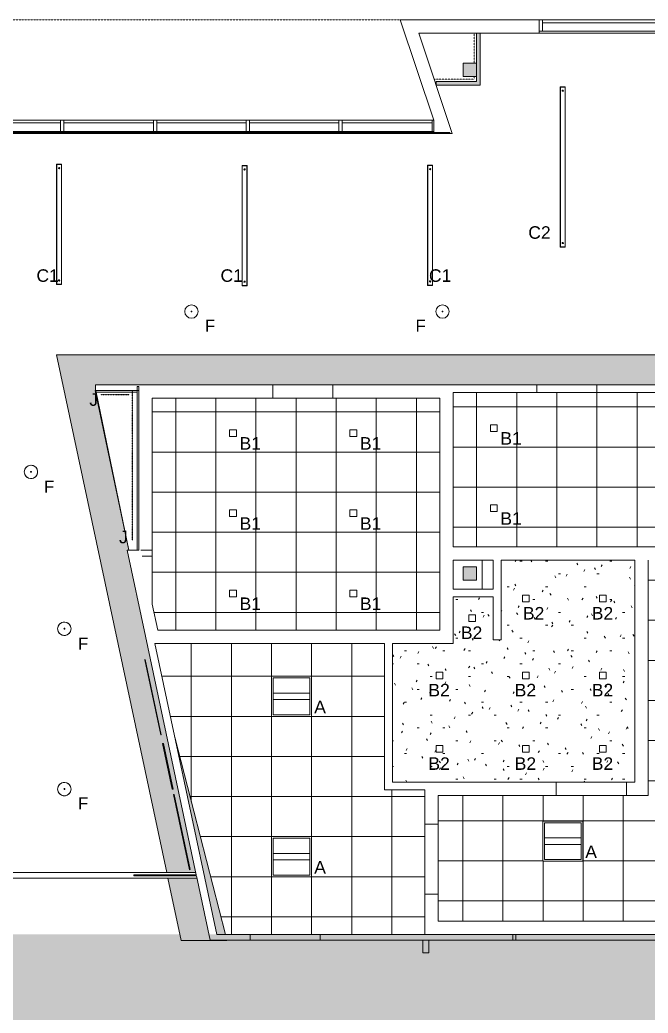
# Model space of a CAD drawing. Header units: inches. Extents: x -1102 to 2793, y -575 to 685.
# Drawn here: x -430 to -54, y 90 to 685 of the extents above; entities that cross this region are included whole.
import ezdxf

# ---------------------------------------------------------------- set-up
doc = ezdxf.new("R2010")
doc.units = ezdxf.units.IN
doc.header["$MEASUREMENT"] = 0
doc.linetypes.add('Dash', pattern=[0.25, 0.125, -0.125])
doc.linetypes.add('IMPORT-HIDDEN2', pattern=[0.1875, 0.125, -0.0625])
for name, color, linetype, lineweight in [('8603 Westwood - 2nd Floor - suite 200 230_dwg _2_', 8, 'Continuous', 9), ('A-CLNG', 13, 'Continuous', 9), ('A-CLNG-PATT', 13, 'Continuous', 9), ('A-DETL-GENF', 92, 'Continuous', 9), ('A-GLAZ-CURT', 52, 'Continuous', 9), ('A-GLAZ-EXST', 7, 'Continuous', 9), ('A-GLAZ-SILL-EXST', 7, 'Continuous', 9), ('A-OVHD-BLKF-EXST', 7, 'IMPORT-HIDDEN2', 9), ('A-WALL', 113, 'Continuous', 9), ('A-WALL-FULL-EXST', 7, 'Continuous', 9), ('A-WALL-PATT', 111, 'Continuous', 13), ('E-LITE-EQPM', 33, 'Continuous', 9), ('E-LITE-EQPM-HDLN', 30, 'Continuous', 9), ('E-LITE-EQPM-IDEN', 33, 'Continuous', 9), ('G-ANNO-TEXT', 231, 'Continuous', 9), ('I-WALL', 2, 'Continuous', 13), ('Q-CASE', 31, 'Continuous', 9), ('S-COLS', 52, 'Continuous', 13), ('suite 200 230 demo', 7, 'IMPORT-HIDDEN2', 9)]:
    doc.layers.add(name, color=color, linetype=linetype, lineweight=lineweight)
doc.styles.add('Arial', font='arial.ttf', dxfattribs={"height": 7.5})
doc.styles.add('Arial_1', font='arial.ttf', dxfattribs={"height": 7.125})
pattern_1 = [(0, (0, 0), (30.72, 7.68), [1.267, -21.773, 1.267, -21.773, -122.88]), (0, (0, 0), (30.72, 7.68), [-46.08, 1.267, -44.813, 1.267, -21.773, -53.76]), (0, (0, 0), (30.72, 7.68), [-115.2, 1.267, -14.093, 1.267, -37.133]), (120, (11.52, 3.84), (-22.011075, 22.7643), [1.267, -21.773, 1.267, -21.773, -122.88]), (120, (11.52, 3.84), (-22.011075, 22.7643), [-46.08, 1.267, -44.813, 1.267, -21.773, -53.76]), (120, (11.52, 3.84), (-22.011075, 22.7643), [-115.2, 1.267, -14.093, 1.267, -37.133]), (240, (15.36, 19.2), (-8.708925, -30.4443), [1.267, -21.773, 1.267, -21.773, -122.88]), (240, (15.36, 19.2), (-8.708925, -30.4443), [-46.08, 1.267, -44.813, 1.267, -21.773, -53.76]), (240, (15.36, 19.2), (-8.708925, -30.4443), [-115.2, 1.267, -14.093, 1.267, -37.133])]

# ---------------------------------------------------------------- blocks, each defined once
blk = doc.blocks.new('8603 Westwood - 2nd Floor - suite 200 230_dwg _2_-2424548-Reflected Ceiling Plan')
at = {"layer": 'A-GLAZ-EXST'}
for p, q in [((565.13, 1258.26), (640.63, 1258.26)), ((276.75, 1198.26), (223.25, 1198.26)), ((278.75, 1198.26), (332.25, 1198.26)), ((387.75, 1198.26), (334.25, 1198.26)), ((443.25, 1198.26), (389.75, 1198.26)), ((445.25, 1198.26), (499, 1198.26))]:
    blk.add_line(p, q, dxfattribs=at)
at = {"layer": 'A-GLAZ-EXST', "flags": 128}
for points in [[(563.13, 1253.26), (565.13, 1253.26), (565.13, 1260), (563.13, 1260), (563.13, 1252)], [(500, 1200), (499, 1200), (499, 1193.26), (500, 1193.26)]]:
    blk.add_lwpolyline(points, dxfattribs=at)
for points in [[(276.75, 1193.26), (276.75, 1200), (278.75, 1200), (278.75, 1193.26)], [(334.25, 1193.26), (334.25, 1200), (332.25, 1200), (332.25, 1193.26)], [(387.75, 1193.26), (387.75, 1200), (389.75, 1200), (389.75, 1193.26)], [(445.25, 1193.26), (445.25, 1200), (443.25, 1200), (443.25, 1193.26)]]:
    blk.add_lwpolyline(points, close=True, dxfattribs=at)
at = {"layer": 'A-GLAZ-SILL-EXST'}
for p, q in [((640.63, 1260), (565.13, 1260)), ((1179.13, 1252), (563.13, 1252)), ((640.63, 1253.26), (565.13, 1253.26)), ((223.25, 1200), (443.25, 1200)), ((499, 1200), (444, 1200)), ((500, 1192), (201.7, 1192)), ((223.25, 1193.26), (276.75, 1193.26)), ((332.25, 1193.26), (278.75, 1193.26)), ((334.25, 1193.26), (443.25, 1193.26)), ((499, 1193.26), (444, 1193.26))]:
    blk.add_line(p, q, dxfattribs=at)
at = {"layer": 'A-OVHD-BLKF-EXST'}
blk.add_line((-56.75, 1260), (480, 1260), dxfattribs=at)
at = {"layer": 'A-WALL-FULL-EXST'}
for p, q in [((527.7, 1252), (563.13, 1252)), ((529, 919.16), (529, 936.5))]:
    blk.add_line(p, q, dxfattribs=at)
at = {"layer": 'A-WALL-FULL-EXST', "flags": 128}
for points in [[(563.13, 1260), (480, 1260), (500, 1200), (500, 1192.63)], [(500, 1192.13), (500, 1192), (511.1, 1192), (491.1, 1252), (525.58, 1252)]]:
    blk.add_lwpolyline(points, dxfattribs=at)
at = {"layer": 'suite 200 230 demo'}
blk.add_line((524.2, 1234), (524.2, 1252), dxfattribs=at)
at = {"layer": 'suite 200 230 demo', "flags": 128}
blk.add_lwpolyline([(500.29, 1224.43), (524.2, 1224.43), (524.2, 1226)], dxfattribs=at)
blk = doc.blocks.new('Concrete-Square-Column - 8 x 8-2324995-Reflected Ceiling Plan')
at = {"layer": 'S-COLS', "lineweight": 9}
blk.add_hatch(color=55, dxfattribs=at).paths.add_polyline_path([(0.58, -4), (4, -4), (4, 4), (-4, 4), (-4, -4), (-0.29, -4)], flags=0)
at = {"layer": 'S-COLS', "color": 250, "lineweight": 20}
for p, q in [((-4, 4), (4, 4)), ((-4, -4), (-4, 4)), ((4, 4), (4, -4)), ((4, -4), (-4, -4))]:
    blk.add_line(p, q, dxfattribs=at)
blk = doc.blocks.new('Rectangular Ceiling Light - Recessed - New 2_x2_ - BASKET-2431120-Reflected Ceiling Plan')
at = {"layer": 'E-LITE-EQPM', "lineweight": 20}
for p, q in [((-12.74, -14.34), (-12.74, 9.66)), ((-12.74, 9.66), (11.26, 9.66)), ((-11.74, -13.34), (-11.74, 8.66)), ((-11.74, 8.66), (10.26, 8.66)), ((10.26, 8.66), (10.26, -13.34)), ((11.26, 9.66), (11.26, -14.34)), ((10.26, -0.42), (-11.74, -0.42)), ((10.26, -4.26), (-11.74, -4.26)), ((11.26, -14.34), (-12.74, -14.34)), ((10.26, -13.34), (-11.74, -13.34))]:
    blk.add_line(p, q, dxfattribs=at)
blk = doc.blocks.new('Linear - Suspended - New - 6_-2547695-Reflected Ceiling Plan')
at = {"layer": 'E-LITE-EQPM', "lineweight": 20}
for p, q in [((-36, -1.5), (-36, 1.5)), ((-36, 1.5), (36, 1.5)), ((-35.8, 1.41), (-35.8, -1.43)), ((35.8, 1.41), (-35.8, 1.41)), ((35.8, -1.43), (35.8, 1.41)), ((36, 1.5), (36, -1.5)), ((36, -1.5), (-36, -1.5)), ((-35.8, -1.43), (35.8, -1.43))]:
    blk.add_line(p, q, dxfattribs=at)
for centre, radius in [((-33.6, 0), 0.379), ((33.6, 0), 0.378)]:
    blk.add_circle(centre, radius, dxfattribs=at)
blk = doc.blocks.new('- CYLINDER LIGHT2 - - CYLINDER LIGHT-2436970-Reflected Ceiling Plan')
at = {"layer": 'Q-CASE', "lineweight": 13}
for centre, radius, start, end in [((-391, 246.84), 4, 0, 180), ((-391, 246.84), 4, 100, 160), ((-391, 246.84), 4, 40, 100), ((-391, 246.84), 4, 160, 180), ((-391, 246.84), 4, 180, 360), ((-391, 246.84), 4, 180, 200), ((-391, 246.84), 4, 200, 260), ((-390.97, 246.9), 0.25, 60, 180), ((-390.97, 246.9), 0.25, 120, 180), ((-390.97, 246.9), 0.25, 180, 240), ((-390.97, 246.9), 0.25, 180, 240), ((-390.97, 246.9), 0.25, 60, 120), ((-390.97, 246.9), 0.25, 241.92432, 0), ((-390.97, 246.9), 0.25, 241.92432, 300), ((-390.97, 246.9), 0.25, 300, 0), ((-390.97, 246.9), 0.25, 0, 58.07568), ((-390.97, 246.9), 0.25, 0, 58.07568), ((-391, 246.84), 4, 280, 340), ((-391, 246.84), 4, 360, 40), ((-391, 246.84), 4, 340, 360), ((-391, 246.84), 4, 260, 280)]:
    blk.add_arc(centre, radius, start, end, dxfattribs=at)
blk = doc.blocks.new('- CYLINDER LIGHT1 - - CYLINDER LIGHT-2437156-Reflected Ceiling Plan')
at = {"layer": 'Q-CASE', "lineweight": 13}
for centre, radius, start, end in [((-391, 246.84), 4, 0, 180), ((-391, 246.84), 4, 100, 160), ((-391, 246.84), 4, 40, 100), ((-391, 246.84), 4, 160, 180), ((-391, 246.84), 4, 180, 360), ((-391, 246.84), 4, 180, 220), ((-391, 246.84), 4, 220, 280), ((-390.97, 246.9), 0.25, 60, 180), ((-390.97, 246.9), 0.25, 60, 180), ((-390.97, 246.9), 0.25, 180, 240), ((-390.97, 246.9), 0.25, 180, 240), ((-390.97, 246.9), 0.25, 241.92432, 0), ((-390.97, 246.9), 0.25, 241.92432, 0), ((-390.97, 246.9), 0.25, 0, 58.07568), ((-390.97, 246.9), 0.25, 0, 58.07568), ((-391, 246.84), 4, 280, 340), ((-391, 246.84), 4, 360, 40), ((-391, 246.84), 4, 340, 360)]:
    blk.add_arc(centre, radius, start, end, dxfattribs=at)
blk = doc.blocks.new('- CYLINDER LIGHT3 - - CYLINDER LIGHT-2437201-Reflected Ceiling Plan')
at = {"layer": 'Q-CASE', "lineweight": 13}
for centre, radius, start, end in [((-391, 246.84), 4, 0, 180), ((-391, 246.84), 4, 100, 160), ((-391, 246.84), 4, 40, 100), ((-391, 246.84), 4, 160, 180), ((-391, 246.84), 4, 180, 360), ((-391, 246.84), 4, 180, 220), ((-391, 246.84), 4, 220, 280), ((-390.97, 246.9), 0.25, 60, 180), ((-390.97, 246.9), 0.25, 60, 180), ((-390.97, 246.9), 0.25, 180, 240), ((-390.97, 246.9), 0.25, 180, 240), ((-390.97, 246.9), 0.25, 241.92432, 0), ((-390.97, 246.9), 0.25, 241.92432, 0), ((-390.97, 246.9), 0.25, 0, 58.07568), ((-390.97, 246.9), 0.25, 0, 58.07568), ((-391, 246.84), 4, 280, 340), ((-391, 246.84), 4, 360, 40), ((-391, 246.84), 4, 340, 360)]:
    blk.add_arc(centre, radius, start, end, dxfattribs=at)
blk = doc.blocks.new('- CYLINDER LIGHT5 - - CYLINDER LIGHT-2438496-Reflected Ceiling Plan')
at = {"layer": 'Q-CASE', "lineweight": 13}
for centre, radius, start, end in [((-391, 246.84), 4, 0, 180), ((-391, 246.84), 4, 360, 180), ((-391, 246.84), 4, 180, 360), ((-391, 246.84), 4, 180, 360), ((-390.97, 246.9), 0.25, 60, 180), ((-390.97, 246.9), 0.25, 60, 180), ((-390.97, 246.9), 0.25, 180, 240), ((-390.97, 246.9), 0.25, 180, 240), ((-390.97, 246.9), 0.25, 241.92432, 0), ((-390.97, 246.9), 0.25, 241.92432, 0), ((-390.97, 246.9), 0.25, 0, 58.07568), ((-390.97, 246.9), 0.25, 0, 58.07568)]:
    blk.add_arc(centre, radius, start, end, dxfattribs=at)
blk = doc.blocks.new('System Panel - Glazed-2449500-Reflected Ceiling Plan')
at = {"layer": 'A-GLAZ-CURT', "color": 250, "lineweight": 20}
for p, q in [((-28, -0.25), (-28, 0.25)), ((-28, 0.25), (28, 0.25)), ((28, 0.25), (28, -0.25)), ((28, -0.25), (-28, -0.25))]:
    blk.add_line(p, q, dxfattribs=at)
blk = doc.blocks.new('System Panel - Glazed-2449577-Reflected Ceiling Plan')
at = {"layer": 'A-GLAZ-CURT', "color": 250, "lineweight": 20}
for p, q in [((-27.5, -0.25), (-27.5, 0.25)), ((-27.5, 0.25), (27.5, 0.25)), ((27.5, 0.25), (27.5, -0.25)), ((27.5, -0.25), (-27.5, -0.25))]:
    blk.add_line(p, q, dxfattribs=at)
blk = doc.blocks.new('System Panel - Glazed-2449640-Reflected Ceiling Plan')
at = {"layer": 'A-GLAZ-CURT', "color": 250, "lineweight": 20}
for p, q in [((-27.15, -0.25), (-27.15, 0.25)), ((-27.15, 0.25), (27.15, 0.25)), ((27.15, 0.25), (27.15, -0.25)), ((27.15, -0.25), (-27.15, -0.25))]:
    blk.add_line(p, q, dxfattribs=at)
blk = doc.blocks.new('System Panel - Glazed-2449641-Reflected Ceiling Plan')
at = {"layer": 'A-GLAZ-CURT', "color": 250, "lineweight": 20}
for p, q in [((-5.5, -0.25), (-5.5, 0.25)), ((-5.5, 0.25), (5.5, 0.25)), ((5.5, 0.25), (5.5, -0.25)), ((5.5, -0.25), (-5.5, -0.25))]:
    blk.add_line(p, q, dxfattribs=at)
blk = doc.blocks.new('Linear - Suspended - New - 8_-393493-Reflected Ceiling Plan')
at = {"layer": 'E-LITE-EQPM', "lineweight": 20}
for p, q in [((-48, -1.5), (-48, 1.5)), ((-48, 1.5), (48, 1.5)), ((-47.8, 1.41), (-47.8, -1.43)), ((47.8, 1.41), (-47.8, 1.41)), ((47.8, -1.43), (47.8, 1.41)), ((48, 1.5), (48, -1.5)), ((48, -1.5), (-48, -1.5)), ((-47.8, -1.43), (47.8, -1.43))]:
    blk.add_line(p, q, dxfattribs=at)
for centre, radius in [((-45.6, 0), 0.379), ((45.6, 0), 0.378)]:
    blk.add_circle(centre, radius, dxfattribs=at)
blk = doc.blocks.new('LED Flexible Strip - New-V2-Reflected Ceiling Plan')
at = {"layer": 'E-LITE-EQPM-HDLN', "linetype": 'Dash', "lineweight": 20}
for p, q in [((-24, 0), (-24, -0.25)), ((-24, 0), (-23.23, 0)), ((-24, -0.25), (-23.23, -0.25)), ((-23.23, 0), (65.47, 0)), ((-23.23, -0.25), (65.47, -0.25)), ((65.47, -0.25), (65.47, 0))]:
    blk.add_line(p, q, dxfattribs=at)
blk = doc.blocks.new('astroturf 3 - astroturf 3-2542119-Reflected Ceiling Plan')
at = {"layer": 'Q-CASE', "color": 250, "lineweight": 20}
for p, q in [((-359.48, 367.54), (-359.48, 465.54)), ((-359.48, 465.54), (-358.48, 465.54)), ((-358.48, 465.54), (-358.48, 367.54)), ((-358.48, 367.54), (-359.48, 367.54))]:
    blk.add_line(p, q, dxfattribs=at)
blk = doc.blocks.new('astroturf4 - astroturf4-2542206-Reflected Ceiling Plan')
at = {"layer": 'Q-CASE', "color": 250, "lineweight": 20}
for p, q in [((-384.48, 462.1), (-384.48, 463.1)), ((-384.48, 463.1), (-359.48, 463.1)), ((-359.48, 462.1), (-384.48, 462.1)), ((-359.48, 463.1), (-359.48, 462.1))]:
    blk.add_line(p, q, dxfattribs=at)
blk = doc.blocks.new('- CYLINDER LIGHT6 - - CYLINDER LIGHT-2548034-Reflected Ceiling Plan')
at = {"layer": 'Q-CASE', "lineweight": 13}
for centre, radius, start, end in [((-391, 246.84), 4, 0, 180), ((-391, 246.84), 4, 360, 180), ((-391, 246.84), 4, 180, 360), ((-391, 246.84), 4, 180, 360), ((-390.97, 246.9), 0.25, 60, 180), ((-390.97, 246.9), 0.25, 60, 180), ((-390.97, 246.9), 0.25, 180, 240), ((-390.97, 246.9), 0.25, 180, 240), ((-390.97, 246.9), 0.25, 241.92432, 0), ((-390.97, 246.9), 0.25, 241.92432, 0), ((-390.97, 246.9), 0.25, 0, 58.07568), ((-390.97, 246.9), 0.25, 0, 58.07568)]:
    blk.add_arc(centre, radius, start, end, dxfattribs=at)
blk = doc.blocks.new('ASTRO CEILING1 - ASTRO CEILING-2548608-Reflected Ceiling Plan')
at = {"layer": 'Q-CASE', "lineweight": 13}
for p, q in [((-383.98, 462.1), (-384.18, 463.1)), ((-358.48, 463.1), (-384.18, 463.1)), ((-384.18, 463.1), (-383.98, 462.1)), ((-364.48, 367.54), (-383.98, 462.1)), ((-383.98, 462.1), (-364.48, 367.54)), ((-358.48, 367.54), (-358.48, 458.6)), ((-359.48, 367.54), (-364.48, 367.54)), ((-364.48, 367.54), (-359.48, 367.54)), ((-358.48, 367.54), (-359.48, 367.54)), ((-359.48, 367.54), (-358.48, 367.54))]:
    blk.add_line(p, q, dxfattribs=at)
blk = doc.blocks.new('tv - tv-2554074-Reflected Ceiling Plan')
at = {"layer": 'Q-CASE', "color": 250, "lineweight": 20}
for p, q in [((-344.33, 251.77), (-343.84, 251.88)), ((-338.51, 224.39), (-344.33, 251.77)), ((-343.84, 251.88), (-338.02, 224.49)), ((-338.02, 224.49), (-338.51, 224.39))]:
    blk.add_line(p, q, dxfattribs=at)
at = {"layer": 'Q-CASE', "lineweight": 13}
for p, q in [((-343.84, 251.88), (-344.33, 251.77)), ((-338.51, 224.39), (-344.33, 251.77)), ((-343.84, 251.88), (-338.02, 224.49)), ((-338.51, 224.39), (-338.02, 224.49))]:
    blk.add_line(p, q, dxfattribs=at)
blk = doc.blocks.new('TV 3 - TV 3-2554536-Reflected Ceiling Plan')
at = {"layer": 'Q-CASE', "color": 250, "lineweight": 20}
for p, q in [((-354.89, 301.99), (-354.77, 302.01)), ((-345.33, 256.99), (-354.89, 301.99)), ((-354.77, 302.01), (-345.21, 257.02)), ((-345.21, 257.02), (-345.33, 256.99))]:
    blk.add_line(p, q, dxfattribs=at)
at = {"layer": 'Q-CASE', "lineweight": 13}
for p, q in [((-354.77, 302.01), (-354.89, 301.99)), ((-345.33, 256.99), (-354.89, 301.99)), ((-354.77, 302.01), (-345.21, 257.02)), ((-345.33, 256.99), (-345.21, 257.02))]:
    blk.add_line(p, q, dxfattribs=at)
blk = doc.blocks.new('tv1 - tv-2554802-Reflected Ceiling Plan')
at = {"layer": 'Q-CASE', "lineweight": 13}
for p, q in [((-337.35, 221.36), (-337.84, 221.25)), ((-337.35, 221.36), (-337.84, 221.25)), ((-328.28, 176.26), (-337.84, 221.25)), ((-337.84, 221.25), (-328.28, 176.26)), ((-327.79, 176.36), (-337.35, 221.36)), ((-337.35, 221.36), (-327.79, 176.36)), ((-328.28, 176.26), (-327.79, 176.36)), ((-327.79, 176.36), (-328.28, 176.26))]:
    blk.add_line(p, q, dxfattribs=at)
blk = doc.blocks.new('Square Downlight - Recessed - New 4_ GYP-2572201-Reflected Ceiling Plan')
at = {"layer": 'E-LITE-EQPM', "lineweight": 20}
for p, q in [((-2, 2), (2, 2)), ((-2, -2), (-2, 2)), ((2, 2), (2, -2)), ((2, -2), (-2, -2))]:
    blk.add_line(p, q, dxfattribs=at)
blk = doc.blocks.new('Square Downlight - Recessed - New 4_-2604772-Reflected Ceiling Plan')
at = {"layer": 'E-LITE-EQPM', "lineweight": 20}
for p, q in [((-2, 2), (2, 2)), ((-2, -2), (-2, 2)), ((2, 2), (2, -2)), ((2, -2), (-2, -2))]:
    blk.add_line(p, q, dxfattribs=at)
blk = doc.blocks.new('LED Flexible Strip - New-2475333-Reflected Ceiling Plan')
at = {"layer": 'E-LITE-EQPM-HDLN', "linetype": 'Dash', "lineweight": 20}
for p, q in [((-24, 0), (-24, -0.25)), ((-24, 0), (-7.2, 0)), ((-24, -0.25), (-7.2, -0.25)), ((-7.2, -0.25), (-7.2, 0))]:
    blk.add_line(p, q, dxfattribs=at)

msp = doc.modelspace()

# ---------------------------------------------------------------- hatches: boundary and pattern name
at = {"layer": 'A-CLNG', "lineweight": 13}
h = msp.add_hatch(dxfattribs=at)
h.set_pattern_fill('FP_1', color=256, style=0, pattern_type=2)
h.set_pattern_definition(pattern_1)
h.paths.add_polyline_path([(-311.16, 133.8), (-305.8, 133.8), (-305.86, 134.04), (-315.89, 134.04), (-323.78, 171.15), (-341.11, 171.15), (-333.17, 133.8), (-311.9, 133.8)], flags=0)
h.paths.add_polyline_path([(-306.76, 137.54), (-337, 255.61), (-311.9, 137.54), (-311.16, 137.54)], flags=0)
h.paths.add_polyline_path([(-327.79, 174.65), (-324.52, 174.65), (-365.52, 367.54), (-364.48, 367.54), (-384.69, 463.1), (-384.48, 463.1), (-384.48, 466.6), (151.43, 466.6), (151.43, 369.54), (211.43, 369.54), (211.43, 465.66), (369.43, 465.66), (369.43, 297.04), (435.16, 297.04), (435.16, 298.54), (465.16, 298.54), (465.16, 462.91), (435.16, 462.91), (435.16, 464.41), (431.06, 464.41), (431.06, 469.04), (679.06, 469.04), (679.06, 178.29), (699.81, 178.29), (699.81, 484.53), (-407.72, 484.53), (-341.85, 174.65), (-333.17, 174.65)], flags=0)
h.paths.add_polyline_path([(-328.28, 176.26), (-337.84, 221.25), (-337.35, 221.36), (-327.79, 176.36)], flags=0)
h.paths.add_polyline_path([(-338.51, 224.39), (-344.33, 251.77), (-343.84, 251.88), (-338.02, 224.49)], flags=0)
h.paths.add_polyline_path([(-345.33, 256.99), (-354.89, 301.99), (-354.77, 302.01), (-345.21, 257.02)], flags=0)
h.paths.add_polyline_path([(364.81, 297.04), (364.81, 361.54), (341.43, 361.54), (341.43, 297.04)], flags=0)
h.paths.add_polyline_path([(415.8, 335.04), (415.8, 430.04), (418.8, 430.04), (418.8, 335.04)], flags=0)
h.paths.add_polyline_path([(179.93, 396.42), (179.93, 443.42), (182.93, 443.42), (182.93, 396.42)], flags=0)
at = {"layer": 'A-CLNG-PATT', "lineweight": 13}
h = msp.add_hatch(dxfattribs=at)
h.set_pattern_fill('FP_1', color=256, style=0, pattern_type=2)
h.set_pattern_definition(pattern_1)
h.paths.add_polyline_path([(-364.48, 367.54), (-383.98, 462.1), (-384.47, 462.1), (-364.78, 368.95)], flags=0)
h.paths.add_polyline_path([(-384.48, 462.12), (-384.48, 463.1), (-384.69, 463.1)], flags=0)
h = msp.add_hatch(dxfattribs=at)
h.set_pattern_fill('FP_11', color=256, style=0, pattern_type=2)
h.set_pattern_definition([(0, (-264.46, 402.285), (0, -24), []), (270, (-264.46, 402.285), (-24, -1e-15), [])])
h.paths.add_polyline_path([(-211.44, 319.58), (-178.44, 319.58), (-178.44, 458.6), (-350.48, 458.6), (-350.48, 335.25), (-347.15, 319.58), (-273.43, 319.58)], flags=0)
h = msp.add_hatch(dxfattribs=at)
h.set_pattern_fill('FP_2', color=256, style=0, pattern_type=2)
h.set_pattern_definition([(180, (-84.42, 405.285), (3e-15, 24), []), (90, (-84.42, 405.285), (24, -1e-15), [])])
h.paths.add_polyline_path([(-170.44, 369.54), (-15.82, 369.54), (-15.82, 461.97), (-170.44, 461.97), (-170.44, 452.51)], flags=0)
h = msp.add_hatch(dxfattribs=at)
h.set_pattern_fill('FP_1', color=256, style=0, pattern_type=2)
h.set_pattern_definition(pattern_1)
h.paths.add_polyline_path([(-108.82, 228.64), (-61.82, 228.64), (-61.82, 361.54), (-141.82, 361.54), (-141.82, 313.89), (-146.44, 313.89), (-146.44, 339.58), (-170.44, 339.58), (-170.44, 311.58), (-206.82, 311.58), (-206.82, 228.64), (-131.11, 228.64)], flags=0)
h = msp.add_hatch(dxfattribs=at)
h.set_pattern_fill('FP_4', color=256, style=0, pattern_type=2)
h.set_pattern_definition([(0, (99.31, 253.535), (0, -24), []), (270, (99.31, 253.535), (-24, -1e-15), [])])
h.paths.add_polyline_path([(-179.44, 145.54), (333.43, 145.54), (333.43, 361.54), (245.68, 361.54), (245.68, 348.54), (233.43, 348.54), (233.43, 361.54), (-53.82, 361.54), (-53.82, 220.64), (-179.44, 220.64), (-179.44, 161.54)], flags=0)
h.paths.add_polyline_path([(99.18, 181.33), (75.18, 181.33), (75.18, 205.33), (99.18, 205.33), (99.18, 181.54)], flags=0)
h.paths.add_polyline_path([(-92.82, 181.33), (-116.82, 181.33), (-116.82, 205.33), (-92.82, 205.33)], flags=0)
h.paths.add_polyline_path([(3.18, 181.33), (-20.82, 181.33), (-20.82, 205.33), (3.18, 205.33)], flags=0)
h.paths.add_polyline_path([(291.43, 181.54), (267.43, 181.54), (267.43, 205.54), (291.43, 205.54)], flags=0)
h.paths.add_polyline_path([(171.06, 181.54), (171.06, 205.54), (195.06, 205.54), (195.06, 181.54)], flags=0)
h.paths.add_polyline_path([(82.97, 277.54), (75.12, 277.54), (75.12, 301.54), (99.12, 301.54), (99.12, 277.54), (96.78, 277.54)], flags=0)
h.paths.add_polyline_path([(-20.69, 277.54), (-20.69, 301.54), (3.31, 301.54), (3.31, 277.54), (3.18, 277.54)], flags=0)
h.paths.add_polyline_path([(291.43, 277.59), (267.43, 277.6), (267.43, 301.59), (291.43, 301.59)], flags=0)
h.paths.add_polyline_path([(171.5, 277.6), (171.5, 301.6), (195.5, 301.59), (195.5, 277.6), (195.06, 277.6)], flags=0)
h = msp.add_hatch(dxfattribs=at)
h.set_pattern_fill('FP_3', color=256, style=0, pattern_type=2)
h.set_pattern_definition([(0, (-87.14, 196.044), (0, -24), []), (270, (-87.14, 196.044), (-24, -1e-15), [])])
h.paths.add_polyline_path([(-255.14, 137.54), (-187.44, 137.54), (-187.44, 224.01), (-211.44, 224.01), (-211.44, 311.58), (-348.9, 311.58), (-337, 255.61), (-306.76, 137.54), (-279.14, 137.54)], flags=0)
h.paths.add_polyline_path([(-279.14, 172.04), (-279.14, 196.04), (-255.14, 196.04), (-255.14, 172.04)], flags=0)
h.paths.add_polyline_path([(-279.14, 268.04), (-279.14, 292.04), (-255.14, 292.04), (-255.14, 268.04), (-273.43, 268.04)], flags=0)
at = {"layer": 'A-DETL-GENF'}
h = msp.add_hatch(color=9, dxfattribs=at)
h.paths.add_polyline_path([(320.57, -574.97), (1181.18, -574.97), (974.68, 47.27), (980.07, 47.51), (985.42, 48.24), (990.68, 49.44), (995.81, 51.1), (1000.77, 53.22), (1005.53, 55.78), (1010.03, 58.75), (1014.25, 62.12), (1018.15, 65.85), (1021.7, 69.91), (1024.87, 74.27), (1027.63, 78.91), (1029.98, 83.77), (1031.87, 88.82), (1033.31, 94.02), (1034.27, 99.33), (1034.75, 104.7), (1034.75, 110.1), (1034.27, 115.47), (1033.31, 120.78), (1031.87, 125.98), (1029.98, 131.03), (1027.63, 135.89), (1024.87, 140.52), (1021.7, 144.89), (1018.15, 148.95), (1014.25, 152.68), (1010.03, 156.04), (1005.53, 159.02), (1000.77, 161.57), (995.81, 163.69), (990.68, 165.36), (985.42, 166.56), (980.07, 167.29), (974.68, 167.53), (933.68, 167.53), (943.68, 137.54), (679.06, 137.54), (679.06, 134.04), (365.9, 134.04), (365.9, 137.54), (329.9, 137.54), (329.9, 134.04), (317.06, 134.04), (317.06, 137.54), (315.06, 137.54), (315.06, 134.04), (-134.69, 134.04), (-133.82, 135.79), (-134.69, 137.54), (-601.42, 137.54), (-601.42, 230.67), (-822.39, 230.67), (-867.43, 366.24), (-869.47, 372.86), (-871.52, 381.22), (-873.08, 389.68), (-874.16, 398.22), (-874.76, 406.8), (-874.86, 415.41), (-874.46, 424), (-873.58, 432.56), (-872.21, 441.06), (-870.35, 449.46), (-868.02, 457.74), (-865.22, 465.88), (-861.96, 473.84), (-858.25, 481.6), (-854.1, 489.14), (-849.52, 496.43), (-844.54, 503.45), (-839.16, 510.16), (-833.41, 516.56), (-827.3, 522.62), (-820.7, 528.45), (-814.1, 533.65), (-807.04, 538.58), (-799.72, 543.1), (-792.15, 547.19), (-783.73, 551.09), (-776.37, 554.04), (-768.21, 556.78), (-759.91, 559.04), (-751.49, 560.83), (-742.99, 562.14), (-734.42, 562.95), (-725.82, 563.28), (-698.23, 563.28), (-738.82, 685.04), (-1102.06, 685.04), (-914.31, 121.79), (-767.44, 121.79), (-767.44, 13.04), (-878.07, 13.04), (-883.44, 12.79), (-888.78, 12.07), (-894.03, 10.87), (-899.15, 9.21), (-904.1, 7.09), (-908.84, 4.54), (-913.33, 1.58), (-917.54, -1.78), (-921.43, -5.5), (-924.97, -9.56), (-928.14, -13.91), (-930.9, -18.53), (-933.24, -23.38), (-935.13, -28.42), (-936.56, -33.61), (-937.52, -38.91), (-938, -44.27), (-938, -49.66), (-937.52, -55.02), (-936.56, -60.32), (-935.13, -65.51), (-933.24, -70.55), (-930.9, -75.4), (-928.14, -80.02), (-924.97, -84.37), (-921.43, -88.43), (-917.54, -92.15), (-913.33, -95.51), (-908.84, -98.47), (-904.1, -101.02), (-899.15, -103.14), (-894.03, -104.8), (-888.78, -106), (-883.44, -106.72), (-878.07, -106.96), (-763.94, -106.96), (-763.94, -214.96), (-802.07, -214.96), (-682.06, -574.97), (-601.17, -574.97)], flags=0)
h.paths.add_polyline_path([(-188.57, 126.54), (-188.57, 134.04), (-185.07, 134.04), (-185.07, 126.54), (-187.44, 126.54)], flags=0)
at = {"layer": 'A-WALL-PATT'}
for points in [[(-154.36, 645.97), (-154.36, 677.04), (-156.49, 677.04), (-156.49, 659.04), (-156.44, 659.04), (-156.44, 651.04), (-156.49, 651.04), (-156.49, 645.97), (-154.63, 645.97)], [(-156.49, 645.97), (-156.49, 648.1), (-180.61, 648.1), (-180.61, 645.97), (-164.44, 645.97)], [(239.81, 134.04), (315.06, 134.04), (315.06, 137.54), (-134.69, 137.54), (-133.82, 135.79), (-134.69, 134.04), (-132.94, 134.04)], [(-185.07, 126.54), (-185.07, 134.04), (-188.57, 134.04), (-188.57, 126.54), (-187.44, 126.54)]]:
    msp.add_hatch(color=8, dxfattribs=at).paths.add_polyline_path(points, flags=0)

# ---------------------------------------------------------------- linework, layer by layer
at = {"layer": 'A-CLNG', "lineweight": 13}
for p, q in [((-341.85, 174.65), (-407.72, 484.53)), ((-407.72, 484.53), (699.81, 484.53)), ((-384.48, 462.12), (-384.69, 463.1)), ((-384.69, 463.1), (-384.48, 463.1)), ((-364.48, 367.54), (-384.47, 462.1)), ((-255.14, 292.04), (-279.14, 292.04)), ((-279.14, 292.04), (-279.14, 268.04)), ((-255.14, 268.04), (-255.14, 292.04)), ((-279.14, 268.04), (-255.14, 268.04)), ((-337, 255.61), (-306.76, 137.54)), ((-92.82, 205.33), (-116.82, 205.33)), ((-116.82, 205.33), (-116.82, 181.33)), ((-92.82, 181.33), (-92.82, 205.33)), ((-255.14, 196.04), (-279.14, 196.04)), ((-279.14, 196.04), (-279.14, 172.04)), ((-255.14, 172.04), (-255.14, 196.04)), ((-116.82, 181.33), (-92.82, 181.33)), ((-333.17, 133.8), (-341.11, 171.15)), ((-279.14, 172.04), (-255.14, 172.04)), ((-305.8, 133.8), (-333.17, 133.8)), ((-305.86, 134.04), (-305.8, 133.8))]:
    msp.add_line(p, q, dxfattribs=at)
at = {"layer": 'A-WALL', "color": 250, "lineweight": 20}
for p, q in [((-358.48, 466.6), (-278.44, 466.6)), ((-278.44, 466.6), (-278.44, 458.6)), ((-242.44, 458.6), (-242.44, 466.6)), ((-242.44, 466.6), (-170.44, 466.6)), ((-358.48, 367.54), (-358.48, 463.1)), ((-278.44, 458.6), (-350.48, 458.6)), ((-350.48, 458.6), (-350.48, 367.54)), ((-178.44, 458.6), (-242.44, 458.6)), ((-178.44, 319.58), (-178.44, 458.6)), ((-170.44, 461.97), (-170.44, 369.54)), ((-170.44, 369.54), (-15.82, 369.54)), ((-354.58, 316.07), (-365.52, 367.54)), ((-365.52, 367.54), (-358.48, 367.54)), ((-350.48, 364.04), (-350.48, 335.25)), ((-170.44, 361.54), (-170.44, 344.2)), ((-146.44, 361.54), (-170.44, 361.54)), ((-61.82, 361.54), (-141.82, 361.54)), ((-61.82, 228.64), (-61.82, 361.54)), ((-53.82, 361.54), (-53.82, 220.64)), ((-170.44, 339.58), (-170.44, 311.58)), ((-350.48, 335.25), (-347.15, 319.58)), ((-347.15, 319.58), (-178.44, 319.58)), ((-211.44, 311.58), (-348.9, 311.58)), ((-170.44, 311.58), (-206.82, 311.58)), ((-187.44, 228.64), (-108.82, 228.64)), ((-108.82, 228.64), (-108.82, 220.64)), ((-66.82, 220.64), (-66.82, 228.64)), ((-66.82, 228.64), (-61.82, 228.64)), ((-187.44, 203.54), (-187.44, 224.01)), ((-179.44, 220.64), (-179.44, 203.54)), ((-108.82, 220.64), (-179.44, 220.64)), ((-53.82, 220.64), (-66.82, 220.64)), ((-179.44, 203.54), (-187.44, 203.54)), ((-187.44, 137.54), (-187.44, 161.54)), ((-187.44, 161.54), (-179.44, 161.54)), ((-179.44, 161.54), (-179.44, 145.54)), ((-179.44, 145.54), (333.43, 145.54)), ((679.06, 137.54), (-187.44, 137.54))]:
    msp.add_line(p, q, dxfattribs=at)
at = {"layer": 'A-WALL', "lineweight": 13}
for p, q in [((-242.44, 466.6), (-278.44, 466.6)), ((-278.44, 458.6), (-242.44, 458.6)), ((-66.82, 228.64), (-108.82, 228.64)), ((-108.82, 220.64), (-66.82, 220.64)), ((-187.44, 203.54), (-187.44, 161.54)), ((-179.44, 161.54), (-179.44, 203.54))]:
    msp.add_line(p, q, dxfattribs=at)
at = {"layer": 'A-WALL', "color": 10, "lineweight": 13}
for p, q in [((-350.48, 367.54), (-350.48, 364.04)), ((-132.94, 134.04), (-134.69, 134.04))]:
    msp.add_line(p, q, dxfattribs=at)
at = {"layer": 'I-WALL', "color": 250, "lineweight": 20}
for p, q in [((-156.49, 659.04), (-156.49, 677.04)), ((-156.49, 677.04), (-154.36, 677.04)), ((-154.36, 677.04), (-154.36, 645.97)), ((-156.49, 648.1), (-156.49, 651.04)), ((-180.61, 648.1), (-156.49, 648.1)), ((-180.61, 645.97), (-180.61, 648.1)), ((-154.36, 645.97), (-180.61, 645.97)), ((-384.48, 466.6), (-358.48, 466.6)), ((-384.48, 463.1), (-384.48, 466.6)), ((-170.44, 466.6), (-120.44, 466.6)), ((-120.44, 466.6), (-120.44, 461.97)), ((-84.44, 461.97), (-84.44, 466.6)), ((-84.44, 466.6), (52.37, 466.6)), ((-358.48, 463.1), (-384.48, 463.1)), ((-120.44, 461.97), (-170.44, 461.97)), ((-15.82, 461.97), (-84.44, 461.97)), ((-357.34, 367.54), (-350.48, 367.54)), ((-350.48, 364.04), (-356.6, 364.04)), ((-146.44, 344.2), (-146.44, 361.54)), ((-141.82, 361.54), (-141.82, 313.89)), ((-170.44, 344.2), (-146.44, 344.2)), ((-146.44, 339.58), (-170.44, 339.58)), ((-146.44, 313.89), (-146.44, 339.58)), ((-324.2, 173.15), (-354.58, 316.07)), ((-348.9, 311.58), (-311.9, 137.54)), ((-211.44, 224.01), (-211.44, 311.58)), ((-206.82, 311.58), (-206.82, 228.64)), ((-141.82, 313.89), (-146.44, 313.89)), ((-206.82, 228.64), (-187.44, 228.64)), ((-187.44, 224.01), (-211.44, 224.01)), ((-361.42, 172.65), (-361.42, 173.15)), ((-361.42, 173.15), (-324.2, 173.15)), ((-324.1, 172.65), (-361.42, 172.65)), ((-315.89, 134.04), (-324.1, 172.65)), ((-311.9, 137.54), (-291.94, 137.54)), ((-291.94, 137.54), (-291.94, 134.04)), ((-249.94, 137.54), (-187.44, 137.54)), ((-249.94, 134.04), (-249.94, 137.54)), ((-134.69, 134.04), (-134.69, 137.54)), ((-132.94, 137.54), (-132.94, 134.04)), ((-291.94, 134.04), (-315.89, 134.04)), ((-134.69, 134.04), (-249.94, 134.04)), ((-188.57, 126.54), (-188.57, 134.04)), ((-185.07, 134.04), (-185.07, 126.54)), ((315.06, 134.04), (-132.94, 134.04)), ((-185.07, 126.54), (-188.57, 126.54))]:
    msp.add_line(p, q, dxfattribs=at)
at = {"layer": 'I-WALL'}
for p, q in [((-84.44, 466.6), (-120.44, 466.6)), ((-120.44, 461.97), (-84.44, 461.97)), ((-324.52, 174.65), (-601.17, 174.65)), ((-601.17, 171.15), (-323.78, 171.15)), ((-249.94, 137.54), (-291.94, 137.54)), ((-291.94, 134.04), (-249.94, 134.04))]:
    msp.add_line(p, q, dxfattribs=at)

# ---------------------------------------------------------------- block references
at = {"layer": '8603 Westwood - 2nd Floor - suite 200 230_dwg _2_', "color": 7}
msp.add_blockref('8603 Westwood - 2nd Floor - suite 200 230_dwg _2_-2424548-Reflected Ceiling Plan', (-682.07, -574.96), dxfattribs=at)
at = {"layer": 'A-GLAZ-CURT'}
for name, p in [('System Panel - Glazed-2449500-Reflected Ceiling Plan', (-431.74, 617.41)), ('System Panel - Glazed-2449500-Reflected Ceiling Plan', (-375.74, 617.41)), ('System Panel - Glazed-2449577-Reflected Ceiling Plan', (-320.24, 617.41)), ('System Panel - Glazed-2449577-Reflected Ceiling Plan', (-265.24, 617.41)), ('System Panel - Glazed-2449640-Reflected Ceiling Plan', (-210.59, 617.41)), ('System Panel - Glazed-2449641-Reflected Ceiling Plan', (-177.94, 617.41))]:
    msp.add_blockref(name, p, dxfattribs=at)
at = {"layer": 'E-LITE-EQPM', "lineweight": 20}
for name, p, rotation in [('Linear - Suspended - New - 8_-393493-Reflected Ceiling Plan', (-104.92, 597.04), 89.9999999999999), ('LED Flexible Strip - New-2475333-Reflected Ceiling Plan', (-388.48, 460.54), 180), ('LED Flexible Strip - New-V2-Reflected Ceiling Plan', (-362.34, 438.87), 270.0000000000001)]:
    msp.add_blockref(name, p, dxfattribs=dict(at, rotation=rotation))
at = {"layer": 'E-LITE-EQPM', "lineweight": 20, "extrusion": (0, 0, -1), "rotation": 90.00000000000011}
for p in [(406.22, 562.63), (295.24, 561.89), (184.26, 562.04)]:
    msp.add_blockref('Linear - Suspended - New - 6_-2547695-Reflected Ceiling Plan', p, dxfattribs=at)
at = {"layer": 'E-LITE-EQPM', "lineweight": 20}
for name, p in [('Square Downlight - Recessed - New 4_-2604772-Reflected Ceiling Plan', (-146.14, 440.66)), ('Square Downlight - Recessed - New 4_-2604772-Reflected Ceiling Plan', (-302.18, 437.66)), ('Square Downlight - Recessed - New 4_-2604772-Reflected Ceiling Plan', (-230.18, 437.66)), ('Square Downlight - Recessed - New 4_-2604772-Reflected Ceiling Plan', (-146.14, 392.66)), ('Square Downlight - Recessed - New 4_-2604772-Reflected Ceiling Plan', (-302.18, 389.66)), ('Square Downlight - Recessed - New 4_-2604772-Reflected Ceiling Plan', (-230.18, 389.66)), ('Square Downlight - Recessed - New 4_-2604772-Reflected Ceiling Plan', (-302.18, 341.66)), ('Square Downlight - Recessed - New 4_-2604772-Reflected Ceiling Plan', (-230.18, 341.66)), ('Square Downlight - Recessed - New 4_ GYP-2572201-Reflected Ceiling Plan', (-126.94, 338.54)), ('Square Downlight - Recessed - New 4_ GYP-2572201-Reflected Ceiling Plan', (-80.82, 338.54)), ('Square Downlight - Recessed - New 4_ GYP-2572201-Reflected Ceiling Plan', (-159.13, 326.89)), ('Rectangular Ceiling Light - Recessed - New 2_x2_ - BASKET-2431120-Reflected Ceiling Plan', (-266.4, 282.38)), ('Square Downlight - Recessed - New 4_ GYP-2572201-Reflected Ceiling Plan', (-178.57, 292.54)), ('Square Downlight - Recessed - New 4_ GYP-2572201-Reflected Ceiling Plan', (-126.94, 292.54)), ('Square Downlight - Recessed - New 4_ GYP-2572201-Reflected Ceiling Plan', (-80.82, 292.54)), ('Square Downlight - Recessed - New 4_ GYP-2572201-Reflected Ceiling Plan', (-178.57, 248.54)), ('Square Downlight - Recessed - New 4_ GYP-2572201-Reflected Ceiling Plan', (-126.94, 248.54)), ('Square Downlight - Recessed - New 4_ GYP-2572201-Reflected Ceiling Plan', (-80.82, 248.54)), ('Rectangular Ceiling Light - Recessed - New 2_x2_ - BASKET-2431120-Reflected Ceiling Plan', (-104.08, 195.67)), ('Rectangular Ceiling Light - Recessed - New 2_x2_ - BASKET-2431120-Reflected Ceiling Plan', (-266.4, 186.38))]:
    msp.add_blockref(name, p, dxfattribs=at)
at = {"layer": 'Q-CASE', "lineweight": 13}
for name, p in [('- CYLINDER LIGHT5 - - CYLINDER LIGHT-2438496-Reflected Ceiling Plan', (63.95, 263.56)), ('- CYLINDER LIGHT6 - - CYLINDER LIGHT-2548034-Reflected Ceiling Plan', (214.16, 263.56)), ('astroturf 3 - astroturf 3-2542119-Reflected Ceiling Plan', (0, 0)), ('astroturf4 - astroturf4-2542206-Reflected Ceiling Plan', (0, 0)), ('ASTRO CEILING1 - ASTRO CEILING-2548608-Reflected Ceiling Plan', (0, 0)), ('- CYLINDER LIGHT3 - - CYLINDER LIGHT-2437201-Reflected Ceiling Plan', (-32.05, 167.56)), ('- CYLINDER LIGHT1 - - CYLINDER LIGHT-2437156-Reflected Ceiling Plan', (-12.09, 73.66)), ('TV 3 - TV 3-2554536-Reflected Ceiling Plan', (0, 0)), ('tv - tv-2554074-Reflected Ceiling Plan', (0, 0)), ('- CYLINDER LIGHT2 - - CYLINDER LIGHT-2436970-Reflected Ceiling Plan', (-12.09, -22.34)), ('tv1 - tv-2554802-Reflected Ceiling Plan', (0, 0))]:
    msp.add_blockref(name, p, dxfattribs=at)
at = {"layer": 'S-COLS', "lineweight": 9}
for p in [(-160.44, 655.04), (-160.44, 353.54)]:
    msp.add_blockref('Concrete-Square-Column - 8 x 8-2324995-Reflected Ceiling Plan', p, dxfattribs=at)

# ---------------------------------------------------------------- texts
at = {"layer": 'E-LITE-EQPM-IDEN', "char_height": 7.5, "attachment_point": 1, "style": 'Arial'}
for s, insert, width in [('C2', (-125.51, 561.48), 16.665), ('C1', (-419.78, 535.7), 16.665), ('C1', (-309.65, 535.7), 16.665), ('C1', (-184.95, 535.7), 16.665), ('J', (-388.15, 461.46), 6.666), ('B1', (-298.25, 435.23), 16.059), ('B1', (-226.25, 435.23), 16.059), ('B1', (-142.21, 438.23), 16.059), ('B1', (-298.25, 387.23), 16.059), ('B1', (-226.25, 387.23), 16.059), ('B1', (-142.21, 390.23), 16.059), ('J', (-370.36, 379.17), 6.666), ('B1', (-298.25, 339.23), 16.059), ('B1', (-226.25, 339.23), 16.059), ('B2', (-128.72, 333.53), 16.059), ('B2', (-87.53, 333.53), 16.059), ('B2', (-165.84, 321.88), 16.059), ('B2', (-185.28, 287.53), 16.059), ('B2', (-133.65, 287.53), 16.059), ('B2', (-87.53, 287.53), 16.059), ('A', (-253.58, 277.43), 8.787), ('B2', (-185.28, 243.53), 16.059), ('B2', (-133.65, 243.53), 16.059), ('B2', (-87.53, 243.53), 16.059), ('A', (-91.42, 190.72), 8.787), ('A', (-253.58, 181.43), 8.787)]:
    msp.add_mtext(s, dxfattribs=dict(at, insert=insert, width=width))
at = {"layer": 'G-ANNO-TEXT', "color": 7, "char_height": 7.12, "width": 7.272, "attachment_point": 1, "style": 'Arial_1'}
for insert in [(-318.96, 505.49), (-192.96, 505.49), (-415.21, 409.19), (-394.86, 315.14), (-394.86, 219.54)]:
    msp.add_mtext('F', dxfattribs=dict(at, insert=insert))

doc.saveas('drawing.dxf')
